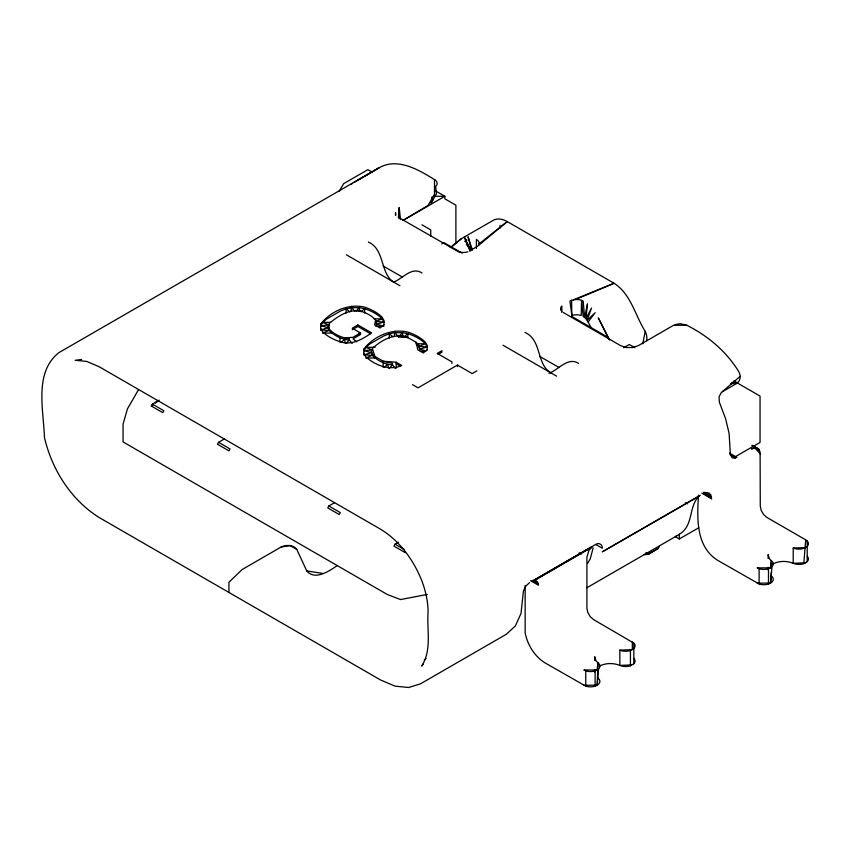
<?xml version="1.0" encoding="UTF-8"?>
<svg xmlns="http://www.w3.org/2000/svg" width="851" height="851" viewBox="0 0 851 851"><rect width="100%" height="100%" fill="white"/><g stroke="black" fill="none" stroke-linecap="round" stroke-linejoin="round"><path stroke-width="1.28" d="M772.623 564.053C778.92 560.756 786.675 560.639 793.217 563.298A9.361 5.404 0 0 0 803.801 563.66L805.706 539.853L766.889 517.44L763.581 514.504L761.156 510.313L760.273 505.983L760.103 452.136L758.784 449.222L752.922 445.892M352.186 343.336L349.272 339.932C341.645 339.613 334.4 335.634 329.018 330.401L320.667 329.911L320.753 324.093C330.326 311.328 348.719 303.19 364.707 307.211A45.582 26.317 0 0 1 382.163 317.285L383.961 320.497L383.907 325.242M346.24 343.379L349.272 339.932L349.272 338.4L344.644 337.89A34.253 19.775 0 0 1 329.018 328.869L329.114 323.508C337.698 316.423 348.24 309.158 359.994 310.987A34.253 19.775 0 0 1 375.61 320.008L376.493 324.21L383.886 326.316L375.929 326.358M339.953 342.123L340.028 337.836M346.049 313.136L346.123 308.849L351.718 307.743L359.154 307.7L364.707 308.732A45.582 26.317 0 0 1 382.163 318.817L383.961 322.018L376.493 324.21L375.61 321.54L382.163 318.817L374.206 318.87M395.385 368.281L392.471 364.866C384.833 364.558 377.589 360.579 372.217 355.335L363.866 354.856L363.941 349.038C373.525 336.273 391.907 328.135 407.895 332.145A45.582 26.317 0 0 1 425.362 342.23L427.159 345.432L427.096 350.176M364.622 313.03L364.707 308.732L360.93 311.764M383.141 367.068L383.227 362.781M389.247 338.07L389.322 333.783L394.917 332.677L402.342 332.635L407.895 333.677A45.582 26.317 0 0 1 425.362 343.751L427.159 346.963L419.692 349.155L418.809 346.474L416.075 343.815L425.362 343.751L418.809 346.474L427.159 346.963M396.13 368.058L396.204 362.239L383.227 361.25L374.951 356.473L372.217 353.814L371.334 351.133L372.217 355.335L365.664 358.058M407.82 337.964L407.895 333.677L403.183 337.453L398.555 336.943L394.917 332.677L394.917 331.156M675.013 324.614L680.204 323.699L686.821 325.273C707.745 335.773 726.063 351.186 738.487 371.164C740.657 374.536 740.976 379.472 738.008 382.482L731.722 382.439M525.152 585.445L525.152 632.836C527.514 644.888 534.513 656.27 545.002 662.865L585.754 686.14A9.361 5.404 0 0 0 595.115 686.14L597.189 685.193L598.583 668.897A9.361 5.404 0 0 0 597.966 662.78L596.04 660.929L594.721 656.695L594.721 660.514M698.511 495.112C697.086 518.099 695.554 547.055 718.361 560.735L759.124 584.009A9.361 5.404 0 0 0 768.485 584.009L770.559 583.073L771.942 566.766A9.361 5.404 0 0 0 771.336 560.66L769.41 558.799L768.091 554.565L768.091 558.394M398.342 217.611L399.204 207.612L400.47 219.175M583.818 685.278L597.189 685.193L597.966 662.78L597.051 669.992L595.115 670.854A9.361 5.404 0 0 1 585.754 670.854L583.818 669.992L597.051 669.992L598.583 668.897M757.188 583.148L770.559 583.073L771.336 572.117M593.158 547.938L590.232 558.841L587.733 563.256M642.782 343.825L645.207 331.379C635.165 315.487 630.931 293.967 614.092 283.277L507.239 221.579C502.686 218.994 496.633 217.633 492.101 220.983L461.253 238.791L450.243 247.588M350.963 311.37L351.718 306.211M375.61 320.008L374.6 324.837L380.11 328.029L383.886 324.784M394.151 336.305L394.917 332.677M478.624 245.045L479.092 243.865L507.239 221.579L477.709 246.141L469.784 250.907M138.5 389.715L127.469 408.82L123.055 424.096L123.055 441.924L387.29 594.487L400.534 599.572L427.255 594.434M152.393 404.108L151.287 406.012L162.754 412.639L163.86 410.725L152.393 404.108L159.233 400.151M339.049 191.592L343.623 183.678L367.887 169.668L372.44 172.296M218.558 442.307L217.462 444.222L228.93 450.839L230.036 448.924L218.558 442.307L224.26 439.02M328.848 505.983L327.741 507.887L339.209 514.515L340.315 512.6L328.848 505.983L334.549 502.686M398.438 542.204L395.013 544.183L393.917 546.087L405.384 552.714M423.287 663.993L421.713 666.056C432.127 649.941 426.681 629.549 428.096 611.678C427.979 600.976 425.489 590.456 421.713 580.478C413.426 559.884 399.672 540.779 380.461 529.152L99.014 366.664L86.685 361.42L75.196 360.281L81.632 359.462M588.158 321.901L595.2 312.711L587.126 320.189L591.062 327.582M530.662 580.733L538.385 585.19C538.726 582.275 535.97 579.435 533.056 580.776L592.232 546.608L588.849 550.65L586.903 557.171L586.903 608.103L587.796 612.443L590.211 616.635L593.519 619.571L633.835 643.101L633.835 663.78L630.431 665.78A9.361 5.404 0 0 1 619.847 665.429C613.305 662.769 605.561 662.886 599.264 666.173M356.112 311.147L359.154 307.7L359.782 311.306M389.439 368.313L392.471 364.866L392.471 363.334L383.227 361.25M698.767 527.737L679.321 538.96L675.279 536.63A79.856 46.103 60 0 0 679.321 534.237C693.831 525.886 688.289 506.685 698.99 496.176L602.348 551.82L700.277 495.282M729.53 453.083L736.892 457.338L734.36 458.21L732.211 457.795L730.403 454.923L729.105 433.499L725.637 418.83L719.382 402.257L719.063 396.896L721.233 392.609L740.189 376.365M427.085 349.718L423.309 352.963L417.788 349.782L416.075 342.283L407.799 337.507L398.555 335.422L398.555 336.943L402.342 332.635L403.183 337.453M451.19 247.333L461.253 238.791M340.868 342.442L344.644 339.421L345.272 343.038M384.067 367.387L387.833 364.356L388.471 367.972M153.382 404.385L151.287 406.012L153.371 404.438M155.467 402.768L157.563 401.14M155.446 402.863L157.52 401.278M659.323 546.512A15.595 8.999 0 0 1 657.759 548.682L648.93 553.958A9.361 5.404 0 0 1 644.25 554.682M803.801 563.66L807.195 561.66L807.195 540.97L805.706 539.853M424.255 660.036L426.128 658.653M805.706 562.777L793.217 563.298L793.217 548.023A9.361 5.404 0 0 0 805.567 547.576L807.195 546.374A9.361 5.404 0 0 0 807.195 540.97M771.942 566.766L768.485 568.723A9.361 5.404 0 0 1 759.124 568.723L757.188 567.872L770.421 567.872L771.336 560.66L771.336 568.298M529.556 582.637L525.886 586.052L523.45 590.881L521.014 613.433L515.376 625.9L506.409 634.218L420.383 683.885L408.693 687.491L395.077 686.151L380.461 679.928L99.014 517.44C70.888 499.697 52.017 469.678 44.475 437.627C43.614 410.054 33.753 372.132 59.091 352.527L378.993 167.828C397.513 157.233 418.554 169.732 434.499 179.593C437.191 180.752 438.265 184.561 435.659 186.422L436.467 193.751L430.989 203.251L432.68 200.559L431.797 197.07M464.72 241.322L466.795 239.939M350.963 184.38L352.505 183.369M657.759 548.682L648.93 553.958L646.803 552.725M354.069 182.401L378.993 167.828L372.717 171.572M403.023 220.398L428.01 205.506L434.499 194.262L434.499 179.593M592.232 546.608L534.3 580.488L590.998 547.757M356.963 180.678L371.302 172.402M403.012 220.441L444.86 196.283L444.86 198.826L455.891 205.197L455.891 243.312M441.733 243.929L443.977 242.631L462.199 253.151M393.396 282.213C402.417 278.937 411.661 266.129 421.99 272.98M320.667 328.39L322.465 331.592A45.582 26.317 0 0 0 339.932 341.676C351.548 345.793 362.345 339.241 371.664 332.901L357.877 324.944L352.25 328.199L360.516 332.964L360.516 334.496L353.016 338.836L356.675 341.815M352.25 329.72L357.877 326.476L370.515 333.762M360.516 332.964L353.016 337.304L344.644 337.89M438.169 354.399L441.924 352.229L441.924 350.708L437.233 353.41L451.934 361.898L451.934 363.43M476.847 370.866L472.156 373.578L457.444 365.09L418.032 387.843L412.512 384.663M548.938 373.291C558.362 370.079 567.883 356.388 578.637 363.42M623.666 347.729L629.261 344.506L634.772 347.687M337.251 565.564C329.582 570.819 315.093 580.967 306.764 570.936L296.797 549.448C293.425 544.597 286.01 544.597 281.138 547.023L242.163 569.521L228.93 582.254L228.93 592.445M722.446 391.694L736.785 383.407L730.605 383.758M735.785 456.444L760.049 442.435L760.049 396.077L733.87 380.971M531.769 581.361L595.732 544.438C598.668 542.13 602.87 544.566 602.348 548.257L595.732 544.438M586.956 587.711L676.673 535.907M631.091 664.961L619.847 665.429L619.847 650.153A9.361 5.404 0 0 0 630.431 650.504L633.835 648.505A9.361 5.404 0 0 0 633.835 643.101M571.574 300.318L569.936 301.073L571.861 315.508A9.361 5.404 0 0 1 581.212 315.498L581.552 300.339A9.361 5.404 0 0 0 575.521 299.531L571.574 300.318L571.861 315.508M575.521 299.531L614.092 283.277L573.468 299.797M760.273 454.019L754.826 447.764L751.454 448.934L756.348 447.817L753.103 445.871M320.667 329.911L328.135 327.72L328.135 326.199L329.018 328.869M363.866 354.856L371.334 352.665L363.941 350.559L363.941 349.038M281.138 547.023L290.18 545.619L296.797 549.448M619.847 650.153L632.346 649.621L632.346 641.984M793.217 548.023L805.567 547.576M330.624 322.348L322.667 322.391L320.753 325.625L328.135 327.72L329.018 330.401L322.465 333.124L331.752 333.06M375.142 347.272L365.856 347.336L363.941 350.559L372.312 349.974L365.856 347.336L369.632 344.091L383.705 335.964L389.322 333.783L392.981 336.762M420.447 351.293L425.755 351.261M366.994 358.048L374.951 358.005M433.308 196.283L444.86 196.283L434.935 190.55M686.821 325.273L673.588 325.273L638.303 345.655L632.708 347.516L626.251 347.516L620.656 345.655L563.309 312.54M706.298 492.591L709.16 493.133L711.064 495.346L705.224 492.346M375.61 321.54L383.961 322.018M355.356 310.477L359.994 310.987M407.799 337.507C394.556 332.773 381.971 339.762 372.312 348.442L374.951 356.473M306.764 570.936L323.465 573.521M425.851 350.899L419.692 349.155L418.809 344.942L416.075 342.283M532.3 580.946L538.257 583.775L532.694 580.403M685.385 502.728L687.64 503.813M703.915 492.857L711.574 496.963L703.777 492.165M752.316 445.594L758.784 449.222L752.167 445.275M393.396 281.904C379.929 272.969 384.992 249.524 368.398 242.035M383.099 266.001L402.544 277.128M539.747 356.441L559.192 367.568M421.926 224.802L430.744 229.898L430.744 236.472M571.904 316.487L607.199 336.868M399.204 217.803L458.487 251.768A9.361 5.404 0 0 0 467.848 251.768M346.336 254.768L399.938 285.713M502.984 345.208L556.575 376.153M701.82 493.123L711.744 498.846L703.554 493.357M358.452 333.305L360.516 334.496M396.204 362.239L401.715 365.43L396.109 367.6L388.673 367.653L383.12 366.611A45.582 26.317 0 0 1 365.664 356.526L363.866 353.325M396.204 363.771L400.619 366.313M579.191 552.714L581.393 553.99M395.013 544.183L404.193 549.48M730.115 454.721L735.604 457.923M550.82 372.749C536.151 364.377 542.055 340.038 525.035 332.475M752.199 445.913L759.592 450.519M752.603 446.371L754.826 447.764M349.793 311.828L346.123 308.849L340.517 311.03L326.433 319.157L322.667 322.391L329.114 325.039L320.753 325.625L320.753 324.093M466.412 244.545L470.273 248.939L466.125 242.205M351.718 307.743L354.633 311.158M609.582 339.943L598.317 317.923L609.114 339.57M470.837 250.598L464.369 237.174L470.007 251.013M472.465 250.173L468.05 236.738L471.507 250.268M500.026 225.324L500.473 227.898M395.577 215.292L395.555 212.707L395.555 215.356M476.4 248.46L476.39 239.429L477.698 240.386A9.361 5.404 0 0 1 479.092 243.865M768.485 568.723L768.485 584.009M768.091 567.309L768.091 569.851M759.124 568.723L759.124 584.009M679.321 534.237L679.321 538.96M630.431 650.504L630.431 665.78M595.115 670.854L595.115 686.14M594.721 669.429L594.721 671.982M585.754 670.854L585.754 686.14M561.82 312.391L561.82 306.02A9.361 5.404 0 0 0 561.82 311.423M457.444 365.09L457.444 366.611M399.204 207.612L399.204 218.739M357.877 324.944L357.877 326.476M597.966 678.066A9.361 5.404 0 0 1 597.189 685.193M807.195 556.256A9.361 5.404 0 0 1 807.195 561.66M771.336 575.936A9.361 5.404 0 0 1 770.559 583.073M633.835 658.387A9.361 5.404 0 0 1 633.835 663.78M645.207 331.379A12.478 10.148 68.6 0 1 646.632 340.708M466.795 240.227A12.478 0.883 -32.9 0 1 465.423 241.088M652.057 551.98A15.595 8.999 0 0 1 645.271 553.171M587.456 304.094L585.903 318.646L587.126 320.189L591.53 308.03L585.903 318.646L583.148 316.359L581.552 300.339L583.19 301.094L584.563 317.349L587.456 304.094"/></g></svg>
